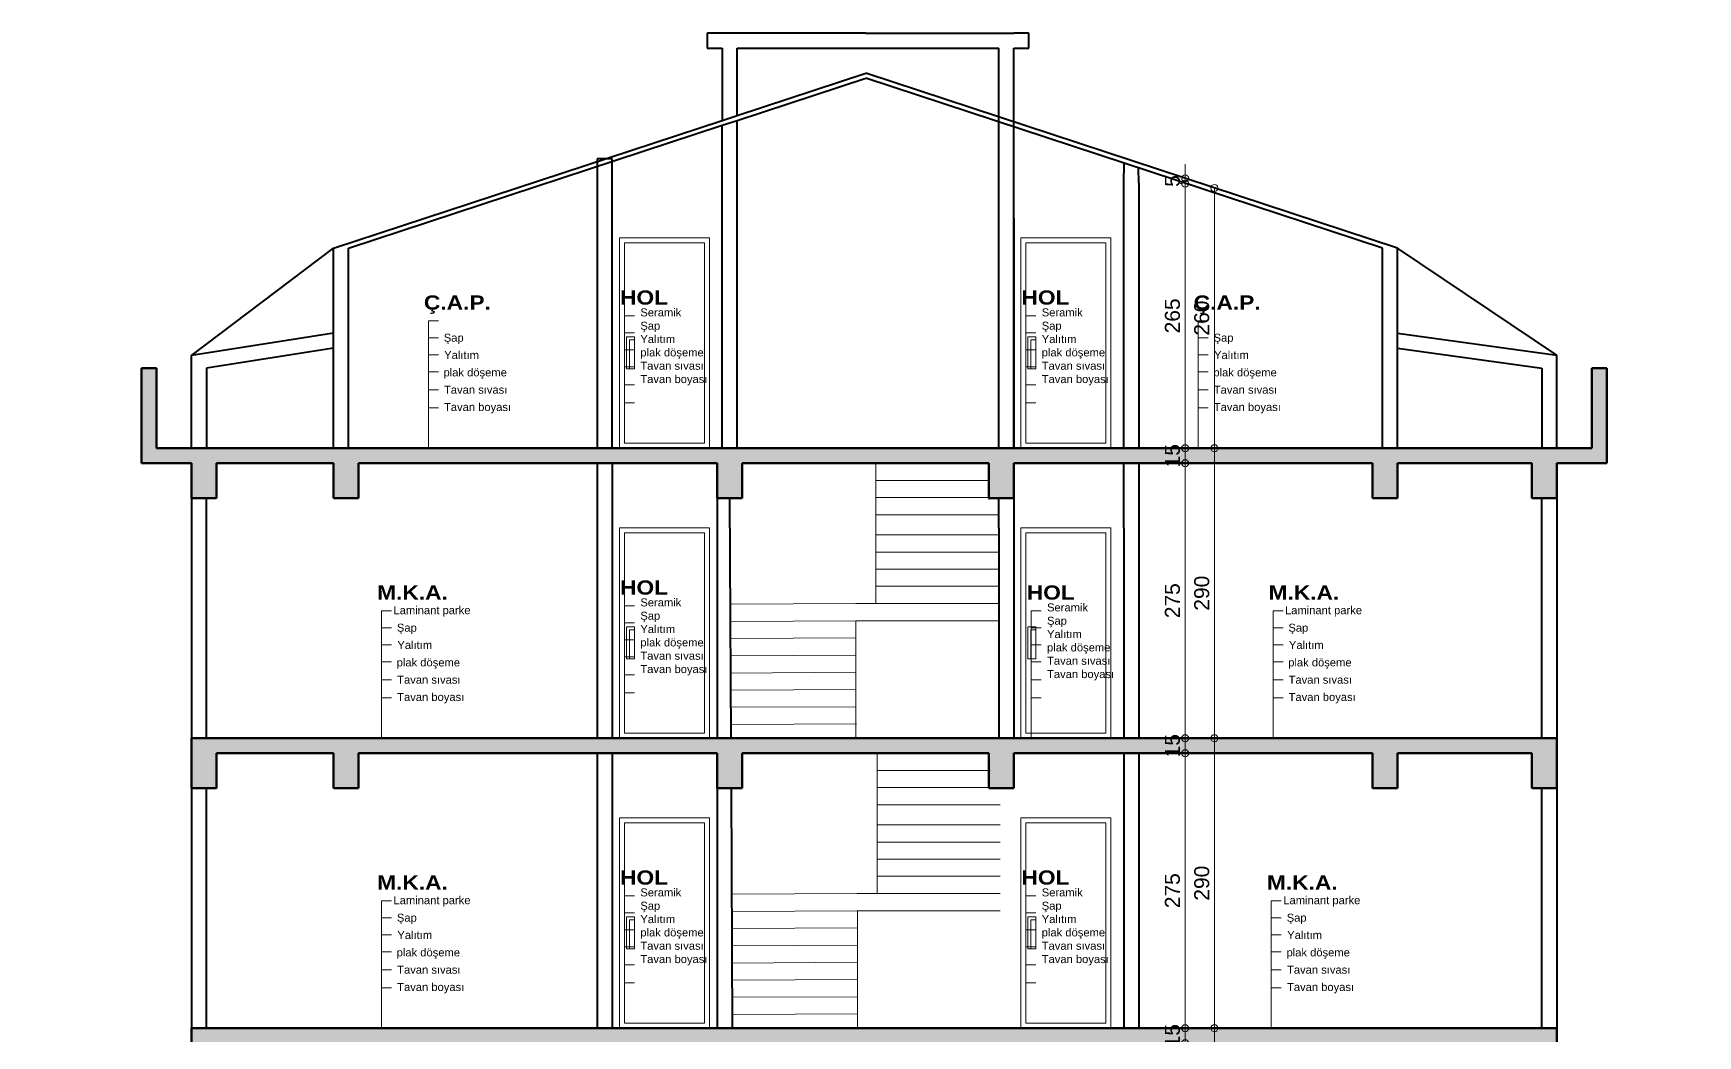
# Model space of a CAD drawing. Header units: millimetres. Extents: x 2075 to 3739, y 403 to 3032.
# Drawn here: x 2075 to 3739, y 2029 to 3032 of the extents above; entities that cross this region are included whole.
import ezdxf

# ---------------------------------------------------------------- set-up
doc = ezdxf.new("R2010")
doc.units = ezdxf.units.MM
for name, color, linetype, lineweight in [('SEM_DUVAR1', 136, 'Continuous', 40), ('SEM_IC OLCU', 140, 'Continuous', 13), ('SEM_KAPI', 30, 'Continuous', 18), ('SEM_KOLON TARAMA1', 8, 'Continuous', 13), ('SEM_KOLON1', 244, 'Continuous', 60), ('SEM_MERDİVEN1', 15, 'Continuous', 13), ('SEM_YAZI2', 53, 'Continuous', 9)]:
    doc.layers.add(name, color=color, linetype=linetype, lineweight=lineweight)
doc.styles.get("Standard").update_dxf_attribs({"font": 'arial.ttf'})
doc.dimstyles.new('1-50-2', dxfattribs={"dimtxt": 15, "dimasz": 7, "dimexe": 5, "dimexo": 5, "dimgap": 5, "dimtad": 1, "dimdec": 0, "dimtxsty": 'Standard', "dimblk": 'ORIGIN', "dimcen": 5, "dimdle": 7, "dimclrd": 256, "dimclre": 256, "dimclrt": 256, "dimadec": 0, "dimazin": 0, "dimtfac": 1, "dimtdec": 0, "dimtix": 1, "dimtmove": 0, "dimatfit": 3, "dimldrblk": 'ORIGIN', "dimfxl": 1, "dimlwd": -1, "dimlwe": -1, "dimarcsym": 0})

# ---------------------------------------------------------------- blocks, each defined once
blk = doc.blocks.new('_Origin')
at = {"color": 0, "linetype": 'ByBlock', "lineweight": -2}
blk.add_line((0, 0), (-1, 0), dxfattribs=at)
blk.add_circle((0, 0), 0.5, dxfattribs=at)
blk = doc.blocks.new('*D1008')
at = {"layer": 'Defpoints', "color": 0, "transparency": 16777216}
for p in [(3226.8, 2036.9), (3226.8, 2036.9), (3226.8, 2021.9)]:
    blk.add_point(p, dxfattribs=at)
at = {"layer": 'SEM_IC OLCU', "transparency": 16777216}
for p, q in [((3226.8, 2043.9), (3226.8, 2050.9)), ((3226.8, 2021.9), (3226.8, 2036.9)), ((3226.8, 2014.9), (3226.8, 2007.9))]:
    blk.add_line(p, q, dxfattribs=at)
at = {"layer": 'SEM_IC OLCU', "transparency": 16777216, "xscale": 7, "yscale": 7, "zscale": 7}
for p, rotation in [((3226.8, 2036.9), 270), ((3226.8, 2021.9), 90)]:
    blk.add_blockref('_Origin', p, dxfattribs=dict(at, rotation=rotation))
at = {"layer": 'SEM_IC OLCU', "transparency": 16777216, "insert": (3214.1, 2029.4), "char_height": 15, "attachment_point": 5, "rotation": 90}
blk.add_mtext('15', dxfattribs=at)
blk = doc.blocks.new('*D1009')
at = {"layer": 'Defpoints', "color": 0, "transparency": 16777216}
for p in [(3226.8, 2311.9), (3226.8, 2311.9), (3226.8, 2036.9)]:
    blk.add_point(p, dxfattribs=at)
at = {"layer": 'SEM_IC OLCU', "transparency": 16777216}
blk.add_line((3226.8, 2043.9), (3226.8, 2304.9), dxfattribs=at)
at = {"layer": 'SEM_IC OLCU', "transparency": 16777216, "xscale": 7, "yscale": 7, "zscale": 7}
for p, rotation in [((3226.8, 2311.9), 90), ((3226.8, 2036.9), 270)]:
    blk.add_blockref('_Origin', p, dxfattribs=dict(at, rotation=rotation))
at = {"layer": 'SEM_IC OLCU', "transparency": 16777216, "insert": (3214.1, 2174.4), "char_height": 15, "attachment_point": 5, "rotation": 90}
blk.add_mtext('275', dxfattribs=at)
blk = doc.blocks.new('*D1010')
at = {"layer": 'Defpoints', "color": 0, "transparency": 16777216}
for p in [(3226.8, 2326.9), (3226.8, 2326.9), (3226.8, 2311.9)]:
    blk.add_point(p, dxfattribs=at)
at = {"layer": 'SEM_IC OLCU', "transparency": 16777216}
for p, q in [((3226.8, 2333.9), (3226.8, 2340.9)), ((3226.8, 2311.9), (3226.8, 2326.9)), ((3226.8, 2304.9), (3226.8, 2297.9))]:
    blk.add_line(p, q, dxfattribs=at)
at = {"layer": 'SEM_IC OLCU', "transparency": 16777216, "xscale": 7, "yscale": 7, "zscale": 7}
for p, rotation in [((3226.8, 2326.9), 270), ((3226.8, 2311.9), 90)]:
    blk.add_blockref('_Origin', p, dxfattribs=dict(at, rotation=rotation))
at = {"layer": 'SEM_IC OLCU', "transparency": 16777216, "insert": (3214.1, 2319.4), "char_height": 15, "attachment_point": 5, "rotation": 90}
blk.add_mtext('15', dxfattribs=at)
blk = doc.blocks.new('*D1011')
at = {"layer": 'Defpoints', "color": 0, "transparency": 16777216}
for p in [(3226.8, 2601.9), (3226.8, 2601.9), (3226.8, 2326.9)]:
    blk.add_point(p, dxfattribs=at)
at = {"layer": 'SEM_IC OLCU', "transparency": 16777216}
blk.add_line((3226.8, 2333.9), (3226.8, 2594.9), dxfattribs=at)
at = {"layer": 'SEM_IC OLCU', "transparency": 16777216, "xscale": 7, "yscale": 7, "zscale": 7}
for p, rotation in [((3226.8, 2601.9), 90), ((3226.8, 2326.9), 270)]:
    blk.add_blockref('_Origin', p, dxfattribs=dict(at, rotation=rotation))
at = {"layer": 'SEM_IC OLCU', "transparency": 16777216, "insert": (3214.1, 2464.4), "char_height": 15, "attachment_point": 5, "rotation": 90}
blk.add_mtext('275', dxfattribs=at)
blk = doc.blocks.new('*D1012')
at = {"layer": 'Defpoints', "color": 0, "transparency": 16777216}
for p in [(3226.8, 2616.9), (3226.8, 2616.9), (3226.8, 2601.9)]:
    blk.add_point(p, dxfattribs=at)
at = {"layer": 'SEM_IC OLCU', "transparency": 16777216}
for p, q in [((3226.8, 2623.9), (3226.8, 2630.9)), ((3226.8, 2601.9), (3226.8, 2616.9)), ((3226.8, 2594.9), (3226.8, 2587.9))]:
    blk.add_line(p, q, dxfattribs=at)
at = {"layer": 'SEM_IC OLCU', "transparency": 16777216, "xscale": 7, "yscale": 7, "zscale": 7}
for p, rotation in [((3226.8, 2616.9), 270), ((3226.8, 2601.9), 90)]:
    blk.add_blockref('_Origin', p, dxfattribs=dict(at, rotation=rotation))
at = {"layer": 'SEM_IC OLCU', "transparency": 16777216, "insert": (3214.1, 2609.4), "char_height": 15, "attachment_point": 5, "rotation": 90}
blk.add_mtext('15', dxfattribs=at)
blk = doc.blocks.new('*D1013')
at = {"layer": 'Defpoints', "color": 0, "transparency": 16777216}
for p in [(3226.8, 2881.5), (3227.7, 2881.5), (3226.8, 2616.9)]:
    blk.add_point(p, dxfattribs=at)
at = {"layer": 'SEM_IC OLCU', "transparency": 16777216}
for p, q in [((3222.7, 2881.5), (3221.8, 2881.5)), ((3226.8, 2623.9), (3226.8, 2874.5))]:
    blk.add_line(p, q, dxfattribs=at)
at = {"layer": 'SEM_IC OLCU', "transparency": 16777216, "xscale": 7, "yscale": 7, "zscale": 7}
for p, rotation in [((3226.8, 2881.5), 90), ((3226.8, 2616.9), 270)]:
    blk.add_blockref('_Origin', p, dxfattribs=dict(at, rotation=rotation))
at = {"layer": 'SEM_IC OLCU', "transparency": 16777216, "insert": (3214.1, 2749.2), "char_height": 15, "attachment_point": 5, "rotation": 90}
blk.add_mtext('265', dxfattribs=at)
blk = doc.blocks.new('*D1014')
at = {"layer": 'Defpoints', "color": 0, "transparency": 16777216}
for p in [(3226.8, 2886.8), (3226.8, 2886.8), (3227.7, 2881.5)]:
    blk.add_point(p, dxfattribs=at)
at = {"layer": 'SEM_IC OLCU', "transparency": 16777216}
for p, q in [((3226.8, 2893.8), (3226.8, 2900.8)), ((3221.8, 2886.8), (3221.8, 2886.8)), ((3222.7, 2881.5), (3221.8, 2881.5)), ((3226.8, 2881.5), (3226.8, 2886.8)), ((3226.8, 2874.5), (3226.8, 2867.5))]:
    blk.add_line(p, q, dxfattribs=at)
at = {"layer": 'SEM_IC OLCU', "transparency": 16777216, "xscale": 7, "yscale": 7, "zscale": 7}
for p, rotation in [((3226.8, 2886.8), 270), ((3226.8, 2881.5), 90)]:
    blk.add_blockref('_Origin', p, dxfattribs=dict(at, rotation=rotation))
at = {"layer": 'SEM_IC OLCU', "transparency": 16777216, "insert": (3214.1, 2884.1), "char_height": 15, "attachment_point": 5, "rotation": 90}
blk.add_mtext('5', dxfattribs=at)
blk = doc.blocks.new('*D1020')
at = {"layer": 'Defpoints', "color": 0, "transparency": 16777216}
for p in [(3256, 2036.9), (3256, 2036.9), (3256, 1746.9)]:
    blk.add_point(p, dxfattribs=at)
at = {"layer": 'SEM_IC OLCU', "transparency": 16777216}
blk.add_line((3256, 1753.9), (3256, 2029.9), dxfattribs=at)
at = {"layer": 'SEM_IC OLCU', "transparency": 16777216, "xscale": 7, "yscale": 7, "zscale": 7}
for p, rotation in [((3256, 2036.9), 90), ((3256, 1746.9), 270)]:
    blk.add_blockref('_Origin', p, dxfattribs=dict(at, rotation=rotation))
at = {"layer": 'SEM_IC OLCU', "transparency": 16777216, "insert": (3243.4, 1891.9), "char_height": 15, "attachment_point": 5, "rotation": 90}
blk.add_mtext('290', dxfattribs=at)
blk = doc.blocks.new('*D1021')
at = {"layer": 'Defpoints', "color": 0, "transparency": 16777216}
for p in [(3256, 2326.9), (3256, 2326.9), (3256, 2036.9)]:
    blk.add_point(p, dxfattribs=at)
at = {"layer": 'SEM_IC OLCU', "transparency": 16777216}
blk.add_line((3256, 2043.9), (3256, 2319.9), dxfattribs=at)
at = {"layer": 'SEM_IC OLCU', "transparency": 16777216, "xscale": 7, "yscale": 7, "zscale": 7}
for p, rotation in [((3256, 2326.9), 90), ((3256, 2036.9), 270)]:
    blk.add_blockref('_Origin', p, dxfattribs=dict(at, rotation=rotation))
at = {"layer": 'SEM_IC OLCU', "transparency": 16777216, "insert": (3243.4, 2181.9), "char_height": 15, "attachment_point": 5, "rotation": 90}
blk.add_mtext('290', dxfattribs=at)
blk = doc.blocks.new('*D1022')
at = {"layer": 'Defpoints', "color": 0, "transparency": 16777216}
for p in [(3256, 2616.9), (3256, 2616.9), (3256, 2326.9)]:
    blk.add_point(p, dxfattribs=at)
at = {"layer": 'SEM_IC OLCU', "transparency": 16777216}
blk.add_line((3256, 2333.9), (3256, 2609.9), dxfattribs=at)
at = {"layer": 'SEM_IC OLCU', "transparency": 16777216, "xscale": 7, "yscale": 7, "zscale": 7}
for p, rotation in [((3256, 2616.9), 90), ((3256, 2326.9), 270)]:
    blk.add_blockref('_Origin', p, dxfattribs=dict(at, rotation=rotation))
at = {"layer": 'SEM_IC OLCU', "transparency": 16777216, "insert": (3243.4, 2471.9), "char_height": 15, "attachment_point": 5, "rotation": 90}
blk.add_mtext('290', dxfattribs=at)
blk = doc.blocks.new('*D1023')
at = {"layer": 'Defpoints', "color": 0, "transparency": 16777216}
for p in [(3256, 2877.1), (3256, 2877.1), (3256, 2616.9)]:
    blk.add_point(p, dxfattribs=at)
at = {"layer": 'SEM_IC OLCU', "transparency": 16777216}
for p, q in [((3251, 2877.1), (3251, 2877.1)), ((3256, 2623.9), (3256, 2870.1))]:
    blk.add_line(p, q, dxfattribs=at)
at = {"layer": 'SEM_IC OLCU', "transparency": 16777216, "xscale": 7, "yscale": 7, "zscale": 7}
for p, rotation in [((3256, 2877.1), 90), ((3256, 2616.9), 270)]:
    blk.add_blockref('_Origin', p, dxfattribs=dict(at, rotation=rotation))
at = {"layer": 'SEM_IC OLCU', "transparency": 16777216, "insert": (3243.4, 2747), "char_height": 15, "attachment_point": 5, "rotation": 90}
blk.add_mtext('260', dxfattribs=at)

msp = doc.modelspace()

# ---------------------------------------------------------------- hatches: boundary and pattern name
at = {"layer": 'SEM_KOLON TARAMA1', "linetype": 'ByBlock'}
h = msp.add_hatch(dxfattribs=at)
h.set_pattern_fill('ANSI36', color=256)
h.paths.add_polyline_path([(3055.4, 2601.9), (3165.4, 2601.9), (3180.4, 2601.9), (3414.2, 2601.9), (3414.2, 2576.9), (3414.2, 2566.9), (3439.2, 2566.9), (3439.2, 2601.9), (3573.4, 2601.9), (3573.4, 2566.9), (3598.4, 2566.9), (3598.4, 2601.9), (3648.4, 2601.9), (3648.4, 2696.9), (3633.4, 2696.9), (3633.4, 2616.9), (3598.4, 2616.9), (3439.2, 2616.9), (3424.2, 2616.9), (3424.1, 2616.9), (2390.4, 2616.9), (2375.2, 2616.9), (2233.3, 2616.9), (2198.3, 2616.9), (2198.3, 2696.9), (2183.3, 2696.9), (2183.3, 2601.9), (2233.3, 2601.9), (2233.3, 2566.9), (2248.3, 2566.9), (2258.3, 2566.9), (2258.3, 2601.9), (2375.2, 2601.9), (2375.2, 2566.9), (2400.2, 2566.9), (2400.2, 2601.9), (2759, 2601.9), (2759, 2566.9), (2784, 2566.9), (2784, 2601.9), (3030.4, 2601.9), (3030.4, 2566.9), (3055.4, 2566.9)])
h.paths.add_polyline_path([(3055.4, 2311.9), (3414.2, 2311.9), (3414.2, 2286.9), (3414.2, 2276.9), (3439.2, 2276.9), (3439.2, 2311.9), (3573.4, 2311.9), (3573.4, 2276.9), (3598.4, 2276.9), (3598.4, 2326.9), (3439.2, 2326.9), (3424.1, 2326.9), (2390.4, 2326.9), (2375.2, 2326.9), (2233.3, 2326.9), (2233.3, 2276.9), (2258.3, 2276.9), (2258.3, 2311.9), (2375.2, 2311.9), (2375.2, 2276.9), (2400.2, 2276.9), (2400.2, 2311.9), (2759, 2311.9), (2759, 2276.9), (2784, 2276.9), (2784, 2311.9), (3030.4, 2311.9), (3030.4, 2276.9), (3055.4, 2276.9)])
h.paths.add_polyline_path([(3055.4, 2021.9), (3414.2, 2021.9), (3414.2, 1996.9), (3414.2, 1986.9), (3439.2, 1986.9), (3439.2, 2021.9), (3573.4, 2021.9), (3573.4, 1986.9), (3598.4, 1986.9), (3598.4, 2036.9), (3439.2, 2036.9), (3424.1, 2036.9), (2390.4, 2036.9), (2375.2, 2036.9), (2233.3, 2036.9), (2233.3, 1986.9), (2258.3, 1986.9), (2258.3, 2021.9), (2375.2, 2021.9), (2375.2, 1986.9), (2400.2, 1986.9), (2400.2, 2021.9), (2759, 2021.9), (2759, 1986.9), (2784, 1986.9), (2784, 2021.9), (3030.4, 2021.9), (3030.4, 1986.9), (3055.4, 1986.9)])
h.paths.add_polyline_path([(3055.4, 1731.9), (3414.2, 1731.9), (3414.2, 1706.9), (3414.2, 1696.9), (3439.2, 1696.9), (3439.2, 1731.9), (3573.4, 1731.9), (3573.4, 1696.9), (3598.4, 1696.9), (3598.4, 1746.9), (3439.2, 1746.9), (3424.1, 1746.9), (2390.4, 1746.9), (2375.2, 1746.9), (2233.3, 1746.9), (2233.3, 1696.9), (2258.3, 1696.9), (2258.3, 1731.9), (2375.2, 1731.9), (2375.2, 1696.9), (2400.2, 1696.9), (2400.2, 1731.9), (2759, 1731.9), (2759, 1696.9), (2784, 1696.9), (2784, 1731.9), (3030.4, 1731.9), (3030.4, 1696.9), (3055.4, 1696.9)])
h.paths.add_polyline_path([(3055.4, 1441.9), (3414.2, 1441.9), (3414.2, 1416.9), (3414.2, 1406.9), (3439.2, 1406.9), (3439.2, 1441.9), (3573.4, 1441.9), (3573.4, 1406.9), (3598.4, 1406.9), (3598.4, 1456.9), (3439.2, 1456.9), (3424.1, 1456.9), (2390.4, 1456.9), (2375.2, 1456.9), (2233.3, 1456.9), (2233.3, 1406.9), (2258.3, 1406.9), (2258.3, 1441.9), (2375.2, 1441.9), (2375.2, 1406.9), (2400.2, 1406.9), (2400.2, 1441.9), (2759, 1441.9), (2759, 1406.9), (2784, 1406.9), (2784, 1441.9), (3030.4, 1441.9), (3030.4, 1406.9), (3055.4, 1406.9)])
h.paths.add_polyline_path([(3055.4, 1151.9), (3414.2, 1151.9), (3414.2, 1126.9), (3414.2, 1116.9), (3439.2, 1116.9), (3439.2, 1151.9), (3573.4, 1151.9), (3573.4, 1116.9), (3598.4, 1116.9), (3598.4, 1166.9), (3583.4, 1166.9), (3439.2, 1166.9), (3424.1, 1166.9), (2390.4, 1166.9), (2375.2, 1166.9), (2233.3, 1166.9), (2233.3, 1116.9), (2258.3, 1116.9), (2258.3, 1151.9), (2375.2, 1151.9), (2375.2, 1116.9), (2400.2, 1116.9), (2400.2, 1151.9), (2759, 1151.9), (2759, 1116.9), (2784, 1116.9), (2784, 1151.9), (3030.4, 1151.9), (3030.4, 1116.9), (3055.4, 1116.9)])
h.paths.add_polyline_path([(3739.2, 481.9), (3724.2, 481.9), (2075.2, 481.9), (2075.2, 406.9), (3739.2, 406.9)])
h.paths.add_polyline_path([(3055.4, 791.9), (3414.2, 791.9), (3414.2, 726.9), (3439.2, 726.9), (3439.2, 806.9), (2375.2, 806.9), (2375.2, 726.9), (2400.2, 726.9), (2400.2, 791.9), (2759.1, 791.9), (2759.1, 756.9), (2784.1, 756.9), (2784.1, 791.9), (3030.4, 791.9), (3030.4, 756.9), (3055.4, 756.9)])
h.paths.add_polyline_path([(2375.2, 771.9), (2075.2, 771.9), (2075.2, 756.9), (2375.2, 756.9)])
h.paths.add_polyline_path([(2090.2, 756.9), (2075.2, 756.9), (2075.2, 481.9), (2090.2, 481.9)])
h.paths.add_polyline_path([(3739.2, 756.9), (3724.2, 756.9), (3724.2, 481.9), (3739.2, 481.9)])
h.paths.add_polyline_path([(3739.2, 771.9), (3439.2, 771.9), (3439.2, 756.9), (3739.2, 756.9)])

# ---------------------------------------------------------------- linework, layer by layer
at = {"layer": 'SEM_DUVAR1'}
for p, q in [((2764, 3031.8), (2749, 3031.8)), ((2749, 3031.8), (2749, 3016.8)), ((2907.4, 3031.8), (2764, 3031.8)), ((2907.4, 3031.8), (3055.4, 3031.8)), ((3070.4, 3031.8), (3055.4, 3031.8)), ((3070.4, 3016.8), (3070.4, 3031.8)), ((2749, 3016.8), (2764, 3016.8)), ((2764, 3016.8), (2764, 2944.7)), ((2779, 2949.6), (2779, 3016.8)), ((2779, 3016.8), (3040.4, 3016.8)), ((3040.4, 2616.9), (3040.4, 3016.8)), ((3055.4, 2616.9), (3055.4, 3016.8)), ((3055.4, 3016.8), (3070.4, 3016.8)), ((2779, 2949.6), (2907.4, 2991.8)), ((2779, 2944.7), (2907.4, 2986.9)), ((3439.2, 2816.9), (2907.4, 2991.8)), ((3424.2, 2816.9), (2907.4, 2986.9)), ((2764, 2944.7), (2779, 2949.6)), ((2375.2, 2816.9), (2764, 2944.7)), ((2390.2, 2816.9), (2764, 2939.8)), ((2764, 2939.8), (2779, 2944.7)), ((2764, 2616.9), (2764, 2939.8)), ((2779, 2616.9), (2779, 2944.7)), ((2654, 2906.3), (2639, 2906.3)), ((2639, 2906.3), (2639, 2616.9)), ((2654, 2616.9), (2654, 2906.3)), ((3165.4, 2881.9), (3165.8, 2901.9)), ((3180.4, 2881.9), (3180.3, 2897.1)), ((3165.4, 2616.9), (3165.4, 2881.9)), ((3180.4, 2881.9), (3180.4, 2616.9)), ((3040.4, 2616.9), (3040.4, 2846.9)), ((3055.4, 2846.9), (3055.4, 2616.9)), ((2233.3, 2709.5), (2375.2, 2816.9)), ((2375.2, 2616.9), (2375.2, 2816.9)), ((2390.2, 2616.9), (2390.2, 2816.9)), ((3424.2, 2616.9), (3424.2, 2816.9)), ((3439.2, 2616.9), (3439.2, 2816.9)), ((3598.4, 2709.8), (3439.2, 2816.9)), ((2375.2, 2731.9), (2233.3, 2709.5)), ((2375.2, 2716.9), (2375.2, 2731.9)), ((3439.2, 2716.9), (3439.2, 2731.9)), ((3439.2, 2731.9), (3598.4, 2709.8)), ((2375.2, 2716.9), (2248.3, 2696.9)), ((2375.2, 2616.9), (2375.2, 2716.9)), ((3439.2, 2616.9), (3439.2, 2716.9)), ((3439.2, 2716.9), (3583.4, 2696.9)), ((2233.3, 2616.9), (2233.3, 2709.5)), ((2248.3, 2696.9), (2248.3, 2616.9)), ((3583.4, 2696.9), (3583.4, 2616.9)), ((3598.4, 2616.9), (3598.4, 2709.8)), ((2390.4, 2616.9), (2375.2, 2616.9)), ((2375.2, 2616.9), (2390.2, 2616.9)), ((3424.1, 2616.9), (3439.2, 2616.9)), ((2233.3, 2566.9), (2233.3, 2601.9)), ((2639, 2601.9), (2639, 2326.9)), ((2654, 2601.9), (2654, 2326.9)), ((3055.4, 2601.9), (3055.4, 2566.9)), ((3055.4, 2601.9), (3055.4, 2566.9)), ((3165.4, 2536.9), (3165.4, 2601.9)), ((3180.4, 2601.9), (3180.4, 2536.9)), ((2233.3, 2566.9), (2233.3, 2326.9)), ((2248.3, 2326.9), (2248.3, 2566.9)), ((2759, 2566.9), (2759, 2326.9)), ((2772.8, 2326.9), (2771.5, 2566.9)), ((3040.4, 2536.9), (3040.4, 2566.9)), ((3055.4, 2566.9), (3055.4, 2536.9)), ((3583.4, 2326.9), (3583.4, 2566.9)), ((3598.4, 2566.9), (3598.4, 2326.9)), ((3040.4, 2536.9), (3040.4, 2326.9)), ((3055.4, 2536.9), (3055.4, 2326.9)), ((3165.4, 2536.9), (3165.4, 2326.9)), ((3180.4, 2536.9), (3180.4, 2326.9)), ((2233.3, 2276.9), (2233.3, 2326.9)), ((2233.3, 2311.9), (2233.3, 2326.9)), ((2639, 2311.9), (2639, 2036.9)), ((2654, 2311.9), (2654, 2036.9)), ((3165.4, 2311.9), (3165.4, 2036.9)), ((3180.4, 2311.9), (3180.4, 2036.9)), ((2233.3, 2276.9), (2233.3, 2036.9)), ((2248.3, 2036.9), (2248.3, 2276.9)), ((2759, 2276.9), (2759, 2036.9)), ((2774.4, 2036.9), (2773.1, 2276.9)), ((3583.4, 2036.9), (3583.4, 2276.9)), ((3598.4, 2276.9), (3598.4, 2036.9))]:
    msp.add_line(p, q, dxfattribs=at)
at = {"layer": 'SEM_KAPI', "elevation": 0}
for points in [[(2751.2, 2616.9), (2661.2, 2616.9), (2661.2, 2827.2), (2751.2, 2827.2)], [(2746.2, 2621.9), (2746.2, 2822.2), (2666.2, 2822.2), (2666.2, 2621.9)], [(3152.5, 2616.9), (3062.5, 2616.9), (3062.5, 2827.2), (3152.5, 2827.2)], [(3147.5, 2621.9), (3147.5, 2822.2), (3067.5, 2822.2), (3067.5, 2621.9)], [(2668.2, 2696.2), (2676.2, 2696.2), (2676.2, 2728.2), (2668.2, 2728.2)], [(3069.5, 2696.2), (3077.5, 2696.2), (3077.5, 2728.2), (3069.5, 2728.2)], [(2751.2, 2326.9), (2661.2, 2326.9), (2661.2, 2537.2), (2751.2, 2537.2)], [(2746.2, 2331.9), (2746.2, 2532.2), (2666.2, 2532.2), (2666.2, 2331.9)], [(3152.5, 2326.9), (3062.5, 2326.9), (3062.5, 2537.2), (3152.5, 2537.2)], [(3147.5, 2331.9), (3147.5, 2532.2), (3067.5, 2532.2), (3067.5, 2331.9)], [(2668.2, 2406.2), (2676.2, 2406.2), (2676.2, 2438.2), (2668.2, 2438.2)], [(3069.5, 2406.2), (3077.5, 2406.2), (3077.5, 2438.2), (3069.5, 2438.2)], [(2751.2, 2036.9), (2661.2, 2036.9), (2661.2, 2247.2), (2751.2, 2247.2)], [(3152.5, 2036.9), (3062.5, 2036.9), (3062.5, 2247.2), (3152.5, 2247.2)], [(2746.2, 2041.9), (2746.2, 2242.2), (2666.2, 2242.2), (2666.2, 2041.9)], [(3147.5, 2041.9), (3147.5, 2242.2), (3067.5, 2242.2), (3067.5, 2041.9)], [(2668.2, 2116.2), (2676.2, 2116.2), (2676.2, 2148.2), (2668.2, 2148.2)], [(3069.5, 2116.2), (3077.5, 2116.2), (3077.5, 2148.2), (3069.5, 2148.2)]]:
    msp.add_lwpolyline(points, close=True, dxfattribs=at)
for points in [[(2676.2, 2725.2), (2671.2, 2725.2), (2671.2, 2696.2)], [(3077.5, 2725.2), (3072.5, 2725.2), (3072.5, 2696.2)], [(2676.2, 2435.2), (2671.2, 2435.2), (2671.2, 2406.2)], [(3077.5, 2435.2), (3072.5, 2435.2), (3072.5, 2406.2)], [(2676.2, 2145.2), (2671.2, 2145.2), (2671.2, 2116.2)], [(3077.5, 2145.2), (3072.5, 2145.2), (3072.5, 2116.2)]]:
    msp.add_lwpolyline(points, dxfattribs=at)
at = {"layer": 'SEM_KOLON1'}
for p, q in [((2198.3, 2696.9), (2183.3, 2696.9)), ((2183.3, 2696.9), (2183.3, 2601.9)), ((2198.3, 2616.9), (2198.3, 2696.9)), ((3633.4, 2616.9), (3633.4, 2696.9)), ((3633.4, 2696.9), (3648.4, 2696.9)), ((3648.4, 2696.9), (3648.4, 2601.9)), ((2233.3, 2616.9), (2198.3, 2616.9)), ((2233.3, 2616.9), (2375.2, 2616.9)), ((2390.4, 2616.9), (3424.1, 2616.9)), ((3439.2, 2616.9), (3424.2, 2616.9)), ((3439.2, 2616.9), (3598.4, 2616.9)), ((3598.4, 2616.9), (3633.4, 2616.9)), ((2183.3, 2601.9), (2233.3, 2601.9)), ((2233.3, 2601.9), (2233.3, 2566.9)), ((2375.2, 2601.9), (2258.3, 2601.9)), ((2258.3, 2566.9), (2258.3, 2601.9)), ((2375.2, 2601.9), (2375.2, 2566.9)), ((2400.2, 2566.9), (2400.2, 2601.9)), ((2400.2, 2601.9), (2759, 2601.9)), ((2759, 2601.9), (2759, 2566.9)), ((2784, 2566.9), (2784, 2601.9)), ((2784, 2601.9), (3030.4, 2601.9)), ((3030.4, 2601.9), (2907.4, 2601.9)), ((3030.4, 2566.9), (3030.4, 2601.9)), ((3055.4, 2601.9), (3165.4, 2601.9)), ((3055.4, 2566.9), (3055.4, 2601.9)), ((3165.4, 2601.9), (3180.4, 2601.9)), ((3180.4, 2601.9), (3414.2, 2601.9)), ((3414.2, 2601.9), (3414.2, 2576.9)), ((3439.2, 2601.9), (3439.2, 2566.9)), ((3573.4, 2601.9), (3439.2, 2601.9)), ((3573.4, 2566.9), (3573.4, 2601.9)), ((3598.4, 2601.9), (3598.4, 2566.9)), ((3648.4, 2601.9), (3598.4, 2601.9)), ((2233.3, 2566.9), (2258.3, 2566.9)), ((2233.3, 2566.9), (2248.3, 2566.9)), ((2375.2, 2566.9), (2400.2, 2566.9)), ((2759, 2566.9), (2784, 2566.9)), ((3055.4, 2566.9), (3030.4, 2566.9)), ((3414.2, 2566.9), (3414.2, 2576.9)), ((3439.2, 2566.9), (3414.2, 2566.9)), ((3598.4, 2566.9), (3573.4, 2566.9)), ((2233.3, 2326.9), (2375.2, 2326.9)), ((2233.3, 2326.9), (2233.3, 2276.9)), ((2390.4, 2326.9), (2375.2, 2326.9)), ((2390.4, 2326.9), (3424.1, 2326.9)), ((3424.1, 2326.9), (3439.2, 2326.9)), ((3439.2, 2326.9), (3598.4, 2326.9)), ((3598.4, 2326.9), (3598.4, 2311.9)), ((3598.4, 2326.9), (3598.4, 2276.9)), ((2375.2, 2311.9), (2258.3, 2311.9)), ((2258.3, 2276.9), (2258.3, 2311.9)), ((2375.2, 2311.9), (2375.2, 2276.9)), ((2400.2, 2276.9), (2400.2, 2311.9)), ((2400.2, 2311.9), (2759, 2311.9)), ((2759, 2311.9), (2759, 2276.9)), ((2784, 2311.9), (3030.4, 2311.9)), ((2784, 2276.9), (2784, 2311.9)), ((3030.4, 2276.9), (3030.4, 2311.9)), ((3055.4, 2311.9), (3414.2, 2311.9)), ((3055.4, 2311.9), (3055.4, 2276.9)), ((3055.4, 2311.9), (3055.4, 2276.9)), ((3414.2, 2311.9), (3414.2, 2286.9)), ((3439.2, 2311.9), (3439.2, 2276.9)), ((3573.4, 2311.9), (3439.2, 2311.9)), ((3573.4, 2276.9), (3573.4, 2311.9)), ((3414.2, 2276.9), (3414.2, 2286.9)), ((2233.3, 2276.9), (2258.3, 2276.9)), ((2375.2, 2276.9), (2400.2, 2276.9)), ((2759, 2276.9), (2784, 2276.9)), ((3055.4, 2276.9), (3030.4, 2276.9)), ((3439.2, 2276.9), (3414.2, 2276.9)), ((3598.4, 2276.9), (3573.4, 2276.9)), ((2233.3, 2036.9), (2375.2, 2036.9)), ((2233.3, 1986.9), (2233.3, 2036.9)), ((2390.4, 2036.9), (2375.2, 2036.9)), ((2390.4, 2036.9), (3424.1, 2036.9)), ((3424.1, 2036.9), (3439.2, 2036.9)), ((3439.2, 2036.9), (3598.4, 2036.9)), ((3598.4, 2036.9), (3598.4, 2021.9)), ((3598.4, 2036.9), (3598.4, 1986.9))]:
    msp.add_line(p, q, dxfattribs=at)
at = {"layer": 'SEM_MERDİVEN1'}
for p, q in [((2917.4, 2536.9), (2917.4, 2601.9)), ((2917.4, 2601.9), (2917.4, 2583.8)), ((2917.4, 2601.9), (2917.4, 2584.7)), ((2917.4, 2584.7), (3030.4, 2584.7)), ((3030.4, 2584.7), (3030.4, 2567.5)), ((3030.4, 2583.8), (3030.4, 2565.6)), ((3030.4, 2567.5), (2917.4, 2567.5)), ((2917.4, 2567.5), (2917.4, 2550.3)), ((2917.4, 2565.6), (2917.4, 2547.5)), ((2917.4, 2563.1), (2917.4, 2545)), ((2917.4, 2550.3), (3040.4, 2550.3)), ((2917.4, 2547.5), (2917.4, 2530.3)), ((2917.4, 2530.3), (3040.4, 2530.3)), ((2917.4, 2530.3), (2917.4, 2461.6)), ((3040.4, 2530.3), (3040.4, 2513.1)), ((3040.4, 2513.1), (2917.4, 2513.1)), ((3040.4, 2495.9), (2917.4, 2495.9)), ((3040.4, 2478.8), (2917.4, 2478.8)), ((2897.4, 2461.6), (2772.1, 2460.9)), ((2917.4, 2461.6), (2897.4, 2461.6)), ((3040.4, 2461.6), (2917.4, 2461.6)), ((2897.5, 2444.4), (2772.2, 2443.7)), ((2917.4, 2444.4), (2897.4, 2444.4)), ((2897.6, 2427.2), (2897.6, 2444.4)), ((2897.6, 2444.4), (2897.6, 2326.9)), ((3040.4, 2444.4), (2917.4, 2444.4)), ((2897.6, 2427.2), (2772.3, 2426.5)), ((2897.7, 2410), (2772.4, 2409.3)), ((2897.8, 2392.8), (2772.5, 2392.1)), ((2897.9, 2375.6), (2772.6, 2375)), ((2898, 2358.4), (2772.7, 2357.8)), ((2898.1, 2341.3), (2772.8, 2340.6)), ((2919, 2246.9), (2919, 2311.9)), ((2919, 2311.9), (2919, 2293.8)), ((2919, 2311.9), (2919, 2294.7)), ((2919, 2294.7), (3032, 2294.7)), ((3032, 2277.5), (2919, 2277.5)), ((2919, 2277.5), (2919, 2260.3)), ((2919, 2275.6), (2919, 2257.5)), ((2919, 2273.1), (2919, 2255)), ((2919, 2260.3), (3042, 2260.3)), ((2919, 2257.5), (2919, 2240.3)), ((2919, 2240.3), (3042, 2240.3)), ((2919, 2240.3), (2919, 2171.6)), ((3042, 2223.1), (2919, 2223.1)), ((3042, 2205.9), (2919, 2205.9)), ((3042, 2188.8), (2919, 2188.8)), ((2899, 2171.6), (2773.7, 2170.9)), ((2919, 2171.6), (2899, 2171.6)), ((3042, 2171.6), (2919, 2171.6)), ((2899.1, 2154.4), (2773.8, 2153.7)), ((2919, 2154.4), (2899, 2154.4)), ((2899.2, 2137.2), (2899.2, 2154.4)), ((2899.2, 2154.4), (2899.2, 2036.9)), ((3042, 2154.4), (2919, 2154.4)), ((2899.2, 2137.2), (2773.9, 2136.5)), ((2899.2, 2120), (2774, 2119.3)), ((2899.3, 2102.8), (2774, 2102.1)), ((2899.4, 2085.6), (2774.1, 2085)), ((2899.5, 2068.4), (2774.2, 2067.8)), ((2899.6, 2051.3), (2774.3, 2050.6))]:
    msp.add_line(p, q, dxfattribs=at)
at = {"layer": 'SEM_YAZI2'}
for p, q in [((2666.2, 2621.9, 0), (2666.2, 2749.3, 0)), ((2666.2, 2749.3, 0), (2676.2, 2749.3, 0)), ((3067.5, 2621.9, 0), (3067.5, 2749.3, 0)), ((3067.5, 2749.3, 0), (3077.5, 2749.3, 0)), ((2470.2, 2616.9, 0), (2470.2, 2744.3, 0)), ((2470.2, 2744.3, 0), (2480.2, 2744.3, 0)), ((2666.2, 2732.3, 0), (2676.2, 2732.3, 0)), ((3067.5, 2732.3, 0), (3077.5, 2732.3, 0)), ((3239.8, 2616.9, 0), (3239.8, 2744.3, 0)), ((3239.8, 2744.3, 0), (3249.8, 2744.3, 0)), ((2470.2, 2727.3, 0), (2480.2, 2727.3, 0)), ((2666.2, 2715.3, 0), (2676.2, 2715.3, 0)), ((3067.5, 2715.3, 0), (3077.5, 2715.3, 0)), ((3239.8, 2727.3, 0), (3249.8, 2727.3, 0)), ((2470.2, 2710.3, 0), (2480.2, 2710.3, 0)), ((2666.2, 2698.3, 0), (2676.2, 2698.3, 0)), ((3067.5, 2698.3, 0), (3077.5, 2698.3, 0)), ((3239.8, 2710.3, 0), (3249.8, 2710.3, 0)), ((2470.2, 2693.3, 0), (2480.2, 2693.3, 0)), ((2666.2, 2680.3, 0), (2676.2, 2680.3, 0)), ((3067.5, 2680.3, 0), (3077.5, 2680.3, 0)), ((3239.8, 2693.3, 0), (3249.8, 2693.3, 0)), ((2470.2, 2675.3, 0), (2480.2, 2675.3, 0)), ((3239.8, 2675.3, 0), (3249.8, 2675.3, 0)), ((2470.2, 2657.3, 0), (2480.2, 2657.3, 0)), ((2666.2, 2662.3, 0), (2676.2, 2662.3, 0)), ((3067.5, 2662.3, 0), (3077.5, 2662.3, 0)), ((3239.8, 2657.3, 0), (3249.8, 2657.3, 0)), ((2423.3, 2326.9), (2423.3, 2454.3)), ((2423.3, 2454.3), (2433.3, 2454.3)), ((2666.2, 2331.9, 0), (2666.2, 2459.3, 0)), ((2666.2, 2459.3, 0), (2676.2, 2459.3, 0)), ((3072.8, 2326.9), (3072.8, 2454.3)), ((3072.8, 2454.3), (3082.8, 2454.3)), ((3314.6, 2326.9), (3314.6, 2454.3)), ((3314.6, 2454.3), (3324.6, 2454.3)), ((2423.3, 2437.3), (2433.3, 2437.3)), ((2666.2, 2442.3, 0), (2676.2, 2442.3, 0)), ((3072.8, 2437.3), (3082.8, 2437.3)), ((3314.6, 2437.3), (3324.6, 2437.3)), ((2423.3, 2420.3), (2433.3, 2420.3)), ((2666.2, 2425.3, 0), (2676.2, 2425.3, 0)), ((3072.8, 2420.3), (3082.8, 2420.3)), ((3314.6, 2420.3), (3324.6, 2420.3)), ((2423.3, 2403.3), (2433.3, 2403.3)), ((2666.2, 2408.3, 0), (2676.2, 2408.3, 0)), ((3072.8, 2403.3), (3082.8, 2403.3)), ((3314.6, 2403.3), (3324.6, 2403.3)), ((2423.3, 2385.3), (2433.3, 2385.3)), ((2666.2, 2390.3, 0), (2676.2, 2390.3, 0)), ((3072.8, 2385.3), (3082.8, 2385.3)), ((3314.6, 2385.3), (3324.6, 2385.3)), ((2423.3, 2367.3), (2433.3, 2367.3)), ((2666.2, 2372.3, 0), (2676.2, 2372.3, 0)), ((3072.8, 2367.3), (3082.8, 2367.3)), ((3314.6, 2367.3), (3324.6, 2367.3)), ((2423.3, 2036.9), (2423.3, 2164.3)), ((2423.3, 2164.3), (2433.3, 2164.3)), ((2666.2, 2041.9, 0), (2666.2, 2169.3, 0)), ((2666.2, 2169.3, 0), (2676.2, 2169.3, 0)), ((3067.5, 2041.9, 0), (3067.5, 2169.3, 0)), ((3067.5, 2169.3, 0), (3077.5, 2169.3, 0)), ((3312.9, 2036.9), (3312.9, 2164.3)), ((3312.9, 2164.3), (3322.9, 2164.3)), ((2423.3, 2147.3), (2433.3, 2147.3)), ((2666.2, 2152.3, 0), (2676.2, 2152.3, 0)), ((3067.5, 2152.3, 0), (3077.5, 2152.3, 0)), ((3312.9, 2147.3), (3322.9, 2147.3)), ((2423.3, 2130.3), (2433.3, 2130.3)), ((2666.2, 2135.3, 0), (2676.2, 2135.3, 0)), ((3067.5, 2135.3, 0), (3077.5, 2135.3, 0)), ((3312.9, 2130.3), (3322.9, 2130.3)), ((2666.2, 2118.3, 0), (2676.2, 2118.3, 0)), ((3067.5, 2118.3, 0), (3077.5, 2118.3, 0)), ((2423.3, 2113.3), (2433.3, 2113.3)), ((2666.2, 2100.3, 0), (2676.2, 2100.3, 0)), ((3067.5, 2100.3, 0), (3077.5, 2100.3, 0)), ((3312.9, 2113.3), (3322.9, 2113.3)), ((2423.3, 2095.3), (2433.3, 2095.3)), ((2666.2, 2082.3, 0), (2676.2, 2082.3, 0)), ((3067.5, 2082.3, 0), (3077.5, 2082.3, 0)), ((3312.9, 2095.3), (3322.9, 2095.3)), ((2423.3, 2077.3), (2433.3, 2077.3)), ((3312.9, 2077.3), (3322.9, 2077.3))]:
    msp.add_line(p, q, dxfattribs=at)

# ---------------------------------------------------------------- texts
for s, p in [('Şap', (2485.6, 2723.4, 0)), ('Şap', (3255.2, 2723.4, 0)), ('Yalıtım', (2486, 2706.1, 0)), ('Yalıtım', (3255.7, 2706.1, 0)), ('plak döşeme', (2485.3, 2688.7, 0)), ('plak döşeme', (3255, 2688.7, 0)), ('Tavan sıvası', (2485.8, 2671.4, 0)), ('Tavan sıvası', (3255.4, 2671.4, 0)), ('Tavan boyası', (2485.8, 2654.1, 0)), ('Tavan boyası', (3255.4, 2654.1, 0)), ('Laminant parke', (2435.3, 2450.9)), ('Laminant parke', (3326.6, 2450.9)), ('Şap', (2438.7, 2433.4)), ('Şap', (3330, 2433.4)), ('Yalıtım', (2439.2, 2416.1)), ('Yalıtım', (3330.5, 2416.1)), ('plak döşeme', (2438.5, 2398.7)), ('plak döşeme', (3329.8, 2398.7)), ('Tavan sıvası', (2439, 2381.4)), ('Tavan sıvası', (3330.2, 2381.4)), ('Tavan boyası', (2439, 2364.1)), ('Tavan boyası', (3330.2, 2364.1)), ('Laminant parke', (2435.3, 2160.9)), ('Laminant parke', (3324.9, 2160.9)), ('Şap', (2438.7, 2143.4)), ('Şap', (3328.3, 2143.4)), ('Yalıtım', (2439.2, 2126.1)), ('Yalıtım', (3328.8, 2126.1)), ('plak döşeme', (2438.5, 2108.7)), ('plak döşeme', (3328.1, 2108.7)), ('Tavan sıvası', (2439, 2091.4)), ('Tavan sıvası', (3328.6, 2091.4)), ('Tavan boyası', (2439, 2074.1)), ('Tavan boyası', (3328.6, 2074.1))]:
    msp.add_text(s, height=8, dxfattribs=at).set_placement(p)
at = {"layer": 'SEM_YAZI2', "attachment_point": 1}
for s, width, height, insert, char_height in [('{\\fArial Black|b0|i0|c162|p34;\\H0.7x;Ç.A.P.}', 407.34, 104, (2465.7, 2769.7, 0), 20.321), ('{\\fArial Black|b0|i0|c162|p34;\\H0.7x;HOL}', 407.34, 104, (2661.8, 2774.7, 0), 20.321), ('{\\fArial Black|b0|i0|c162|p34;\\H0.7x;HOL}', 407.34, 104, (3063.1, 2774.7, 0), 20.321), ('{\\fArial Black|b0|i0|c162|p34;\\H0.7x;Ç.A.P.}', 407.34, 104, (3235.3, 2769.7, 0), 20.321), ('{\\H0.6x;\\P\\H0.66667x;Seramik\\PŞap\\PYalıtım\\Pplak döşeme \\PTavan sıvası \\PTavan boyası}', 219.649, 169.1, (2682.1, 2776.7, 0), 20), ('{\\H0.6x;\\P\\H0.66667x;Seramik\\PŞap\\PYalıtım\\Pplak döşeme \\PTavan sıvası \\PTavan boyası}', 219.649, 169.1, (3083.4, 2776.7, 0), 20), ('{\\fArial Black|b0|i0|c162|p34;\\H0.7x;M.K.A.}', 407.34, 104, (2418.9, 2479.7), 20.321), ('{\\fArial Black|b0|i0|c162|p34;\\H0.7x;HOL}', 407.34, 104, (2661.8, 2484.7, 0), 20.321), ('{\\fArial Black|b0|i0|c162|p34;\\H0.7x;HOL}', 407.34, 104, (3068.4, 2479.7), 20.321), ('{\\fArial Black|b0|i0|c162|p34;\\H0.7x;M.K.A.}', 407.34, 104, (3310.1, 2479.7), 20.321), ('{\\H0.6x;\\P\\H0.66667x;Seramik\\PŞap\\PYalıtım\\Pplak döşeme \\PTavan sıvası \\PTavan boyası}', 219.649, 169.1, (2682.1, 2486.7, 0), 20), ('{\\H0.6x;\\P\\H0.66667x;Seramik\\PŞap\\PYalıtım\\Pplak döşeme \\PTavan sıvası \\PTavan boyası}', 219.649, 169.1, (3088.7, 2481.7), 20), ('{\\fArial Black|b0|i0|c162|p34;\\H0.7x;M.K.A.}', 407.34, 104, (2418.9, 2189.7), 20.321), ('{\\fArial Black|b0|i0|c162|p34;\\H0.7x;HOL}', 407.34, 104, (2661.8, 2194.7, 0), 20.321), ('{\\fArial Black|b0|i0|c162|p34;\\H0.7x;HOL}', 407.34, 104, (3063.1, 2194.7, 0), 20.321), ('{\\fArial Black|b0|i0|c162|p34;\\H0.7x;M.K.A.}', 407.34, 104, (3308.5, 2189.7), 20.321), ('{\\H0.6x;\\P\\H0.66667x;Seramik\\PŞap\\PYalıtım\\Pplak döşeme \\PTavan sıvası \\PTavan boyası}', 219.649, 169.1, (2682.1, 2196.7, 0), 20), ('{\\H0.6x;\\P\\H0.66667x;Seramik\\PŞap\\PYalıtım\\Pplak döşeme \\PTavan sıvası \\PTavan boyası}', 219.649, 169.1, (3083.4, 2196.7, 0), 20)]:
    msp.add_mtext_dynamic_auto_height_columns(s, width=width, gutter_width=100, height=height, count=1, dxfattribs=dict(at, insert=insert, char_height=char_height))

# ---------------------------------------------------------------- dimensions: what is measured, and where the dimension line sits
at = {"layer": 'SEM_IC OLCU'}
for base, p1, p2, picture, middle in [((3226.8, 2886.8), (3227.7, 2881.5), (3226.8, 2886.8), '*D1014', (3214.1, 2884.1)), ((3226.8, 2881.5), (3226.8, 2616.9), (3227.7, 2881.5), '*D1013', (3214.1, 2749.2)), ((3256, 2877.1), (3256, 2616.9), (3256, 2877.1), '*D1023', (3243.4, 2747)), ((3226.8, 2616.9), (3226.8, 2601.9), (3226.8, 2616.9), '*D1012', (3214.1, 2609.4)), ((3256, 2616.9), (3256, 2326.9), (3256, 2616.9), '*D1022', (3243.4, 2471.9)), ((3226.8, 2601.9), (3226.8, 2326.9), (3226.8, 2601.9), '*D1011', (3214.1, 2464.4)), ((3226.8, 2326.9), (3226.8, 2311.9), (3226.8, 2326.9), '*D1010', (3214.1, 2319.4)), ((3256, 2326.9), (3256, 2036.9), (3256, 2326.9), '*D1021', (3243.4, 2181.9)), ((3226.8, 2311.9), (3226.8, 2036.9), (3226.8, 2311.9), '*D1009', (3214.1, 2174.4)), ((3226.8, 2036.9), (3226.8, 2021.9), (3226.8, 2036.9), '*D1008', (3214.1, 2029.4)), ((3256, 2036.9), (3256, 1746.9), (3256, 2036.9), '*D1020', (3243.4, 1891.9))]:
    dim = msp.add_linear_dim(base=base, p1=p1, p2=p2, angle=90, dimstyle='1-50-2', override={"dimtmove": 1}, dxfattribs=at)
    dim.commit()
    dim.dimension.update_dxf_attribs({"geometry": picture, "text_midpoint": middle})

doc.saveas('drawing.dxf')
